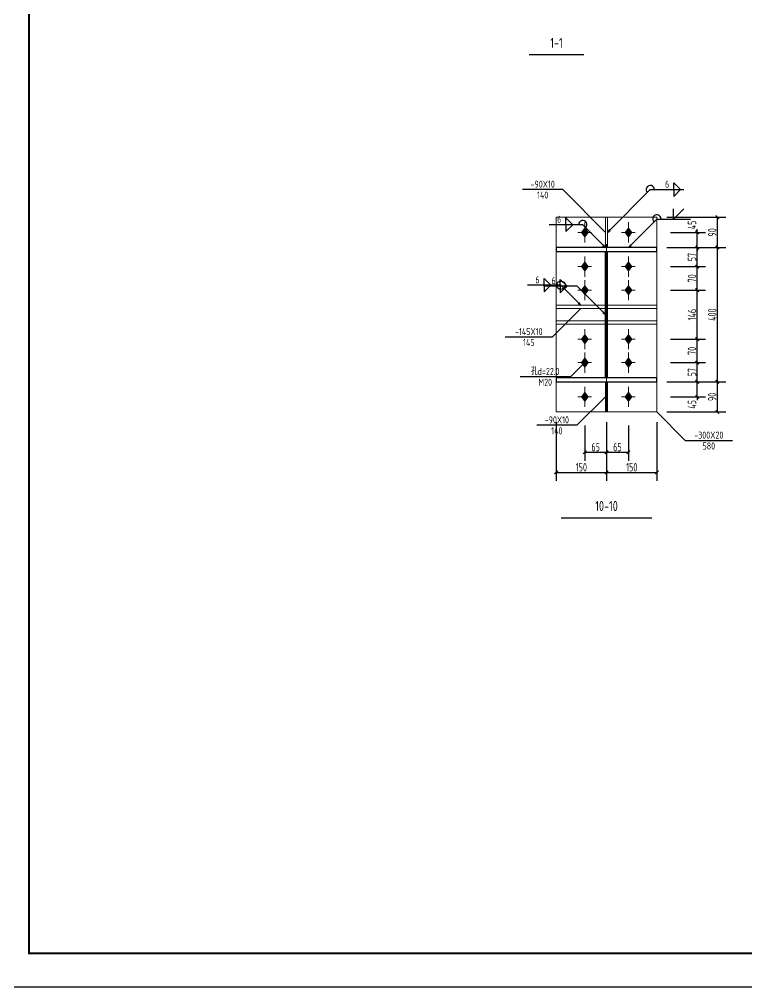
# Model space of a CAD drawing. Extents: x 447413 to 2975780, y -1432727 to 1301644.
# Drawn here: x 2255956 to 2277614, y -1174571 to -1145730 of the extents above; entities that cross this region are included whole.
import ezdxf
from ezdxf.enums import TextEntityAlignment as Align

# ---------------------------------------------------------------- set-up
doc = ezdxf.new("R2010")
doc.units = 0
doc.header["$LTSCALE"] = 1000
doc.header["$MEASUREMENT"] = 0
doc.linetypes.add('线型6', pattern=[8.75, 5, -1.25, 1.25, -1.25])
for name, color, linetype in [('10', 7, 'Continuous'), ('图框', 253, 'Continuous'), ('尺寸标注', 253, 'Continuous'), ('焊缝标注', 253, 'Continuous'), ('螺栓孔标注', 253, 'Continuous'), ('钢板标注', 253, 'Continuous')]:
    doc.layers.add(name, color=color, linetype=linetype)
doc.layers.add('20', color=2, linetype='Continuous', lineweight=18)
doc.styles.add('PkpmHz', font='Pkpmeng', dxfattribs={"width": 0.6, "bigfont": 'hztxt'})
doc.dimstyles.new('Pkpm_1.00', dxfattribs={"dimtxt": 250, "dimasz": 100, "dimexe": 250, "dimexo": 0.0625, "dimgap": 30, "dimtad": 1, "dimdec": 0, "dimrnd": 5, "dimzin": 0, "dimdsep": 46, "dimtxsty": 'PkpmHz', "dimblk1": 'ARCHTICK', "dimblk2": 'ARCHTICK', "dimsah": 1, "dimcen": 0.09, "dimadec": 0, "dimazin": 0, "dimtfac": 1, "dimtdec": 0, "dimtmove": 2, "dimatfit": 1, "dimfxl": 0, "dimtolj": 1, "dimtzin": 0, "dimarcsym": 0})

# ---------------------------------------------------------------- blocks, each defined once
blk = doc.blocks.new('A$C6B0021A6')
at = {"layer": '图框', "color": 2, "const_width": 40, "elevation": -84000}
blk.add_lwpolyline([(20, 84120), (118920, 84120), (118920, 20), (20, 20)], close=True, dxfattribs=at)
at = {"layer": '图框', "color": 153, "const_width": 58, "elevation": -84000}
blk.add_lwpolyline([(111420, 1020), (2520, 1020), (2520, 83120), (111420, 83120)], close=True, dxfattribs=at)
blk = doc.blocks.new('_ArchTick')
at = {"color": 0, "linetype": 'ByBlock', "const_width": 0.4}
blk.add_lwpolyline([(-0.5, -0.5), (0.5, 0.5)], dxfattribs=at)
blk = doc.blocks.new('*D418')
at = {"layer": 'Defpoints', "color": 0, "linetype": 'Continuous', "transparency": 16777216}
for p in [(2274942, -1152075), (2276142, -1152075), (2274942, -1152525)]:
    blk.add_point(p, dxfattribs=at)
at = {"layer": '尺寸标注', "color": 0, "linetype": 'Continuous', "lineweight": -2, "transparency": 16777216}
for p, q in [((2275342, -1152075), (2276392, -1152075)), ((2276142, -1152075), (2276142, -1151975)), ((2276142, -1152525), (2276142, -1152075)), ((2275342, -1152525), (2276392, -1152525)), ((2276142, -1152525), (2276142, -1152625))]:
    blk.add_line(p, q, dxfattribs=at)
at = {"layer": '尺寸标注', "color": 0, "linetype": 'Continuous', "lineweight": -2, "transparency": 16777216, "xscale": 100, "yscale": 100, "zscale": 100}
for p, rotation in [((2276142, -1152075), 270), ((2276142, -1152525), 90)]:
    blk.add_blockref('_ArchTick', p, dxfattribs=dict(at, rotation=rotation))
at = {"layer": '尺寸标注', "color": 0, "linetype": 'Continuous', "transparency": 16777216, "insert": (2275987, -1151851), "char_height": 250, "attachment_point": 5, "rotation": 90, "style": 'PkpmHz'}
blk.add_mtext('\\A1;45', dxfattribs=at)
blk = doc.blocks.new('*D419')
at = {"layer": 'Defpoints', "color": 0, "linetype": 'Continuous', "transparency": 16777216}
for p in [(2274942, -1152525), (2276142, -1152525), (2274942, -1153095)]:
    blk.add_point(p, dxfattribs=at)
at = {"layer": '尺寸标注', "color": 0, "linetype": 'Continuous', "lineweight": -2, "transparency": 16777216}
for p, q in [((2275342, -1152525), (2276392, -1152525)), ((2276142, -1153095), (2276142, -1152525)), ((2275342, -1153095), (2276392, -1153095))]:
    blk.add_line(p, q, dxfattribs=at)
at = {"layer": '尺寸标注', "color": 0, "linetype": 'Continuous', "lineweight": -2, "transparency": 16777216, "xscale": 100, "yscale": 100, "zscale": 100}
for p, rotation in [((2276142, -1152525), 90), ((2276142, -1153095), 270)]:
    blk.add_blockref('_ArchTick', p, dxfattribs=dict(at, rotation=rotation))
at = {"layer": '尺寸标注', "color": 0, "linetype": 'Continuous', "transparency": 16777216, "insert": (2275987, -1152810), "char_height": 250, "attachment_point": 5, "rotation": 90, "style": 'PkpmHz'}
blk.add_mtext('\\A1;57', dxfattribs=at)
blk = doc.blocks.new('*D420')
at = {"layer": 'Defpoints', "color": 0, "linetype": 'Continuous', "transparency": 16777216}
for p in [(2274942, -1153095), (2276142, -1153095), (2274942, -1153795)]:
    blk.add_point(p, dxfattribs=at)
at = {"layer": '尺寸标注', "color": 0, "linetype": 'Continuous', "lineweight": -2, "transparency": 16777216}
for p, q in [((2275342, -1153095), (2276392, -1153095)), ((2276142, -1153795), (2276142, -1153095)), ((2275342, -1153795), (2276392, -1153795))]:
    blk.add_line(p, q, dxfattribs=at)
at = {"layer": '尺寸标注', "color": 0, "linetype": 'Continuous', "lineweight": -2, "transparency": 16777216, "xscale": 100, "yscale": 100, "zscale": 100}
for p, rotation in [((2276142, -1153095), 90), ((2276142, -1153795), 270)]:
    blk.add_blockref('_ArchTick', p, dxfattribs=dict(at, rotation=rotation))
at = {"layer": '尺寸标注', "color": 0, "linetype": 'Continuous', "transparency": 16777216, "insert": (2275987, -1153445), "char_height": 250, "attachment_point": 5, "rotation": 90, "style": 'PkpmHz'}
blk.add_mtext('\\A1;70', dxfattribs=at)
blk = doc.blocks.new('*D421')
at = {"layer": 'Defpoints', "color": 0, "linetype": 'Continuous', "transparency": 16777216}
for p in [(2274942, -1156525), (2276142, -1156525), (2274942, -1156975)]:
    blk.add_point(p, dxfattribs=at)
at = {"layer": '尺寸标注', "color": 0, "linetype": 'Continuous', "lineweight": -2, "transparency": 16777216}
for p, q in [((2276142, -1156525), (2276142, -1156425)), ((2275342, -1156525), (2276392, -1156525)), ((2276142, -1156975), (2276142, -1156525)), ((2275342, -1156975), (2276392, -1156975)), ((2276142, -1156975), (2276142, -1157075))]:
    blk.add_line(p, q, dxfattribs=at)
at = {"layer": '尺寸标注', "color": 0, "linetype": 'Continuous', "lineweight": -2, "transparency": 16777216, "xscale": 100, "yscale": 100, "zscale": 100}
for p, rotation in [((2276142, -1156525), 270), ((2276142, -1156975), 90)]:
    blk.add_blockref('_ArchTick', p, dxfattribs=dict(at, rotation=rotation))
at = {"layer": '尺寸标注', "color": 0, "linetype": 'Continuous', "transparency": 16777216, "insert": (2275987, -1157199), "char_height": 250, "attachment_point": 5, "rotation": 90, "style": 'PkpmHz'}
blk.add_mtext('\\A1;45', dxfattribs=at)
blk = doc.blocks.new('*D422')
at = {"layer": 'Defpoints', "color": 0, "linetype": 'Continuous', "transparency": 16777216}
for p in [(2274942, -1155955), (2276142, -1155955), (2274942, -1156525)]:
    blk.add_point(p, dxfattribs=at)
at = {"layer": '尺寸标注', "color": 0, "linetype": 'Continuous', "lineweight": -2, "transparency": 16777216}
for p, q in [((2275342, -1155955), (2276392, -1155955)), ((2276142, -1156525), (2276142, -1155955)), ((2275342, -1156525), (2276392, -1156525))]:
    blk.add_line(p, q, dxfattribs=at)
at = {"layer": '尺寸标注', "color": 0, "linetype": 'Continuous', "lineweight": -2, "transparency": 16777216, "xscale": 100, "yscale": 100, "zscale": 100}
for p, rotation in [((2276142, -1155955), 90), ((2276142, -1156525), 270)]:
    blk.add_blockref('_ArchTick', p, dxfattribs=dict(at, rotation=rotation))
at = {"layer": '尺寸标注', "color": 0, "linetype": 'Continuous', "transparency": 16777216, "insert": (2275987, -1156240), "char_height": 250, "attachment_point": 5, "rotation": 90, "style": 'PkpmHz'}
blk.add_mtext('\\A1;57', dxfattribs=at)
blk = doc.blocks.new('*D423')
at = {"layer": 'Defpoints', "color": 0, "linetype": 'Continuous', "transparency": 16777216}
for p in [(2274942, -1155255), (2276142, -1155255), (2274942, -1155955)]:
    blk.add_point(p, dxfattribs=at)
at = {"layer": '尺寸标注', "color": 0, "linetype": 'Continuous', "lineweight": -2, "transparency": 16777216}
for p, q in [((2275342, -1155255), (2276392, -1155255)), ((2276142, -1155955), (2276142, -1155255)), ((2275342, -1155955), (2276392, -1155955))]:
    blk.add_line(p, q, dxfattribs=at)
at = {"layer": '尺寸标注', "color": 0, "linetype": 'Continuous', "lineweight": -2, "transparency": 16777216, "xscale": 100, "yscale": 100, "zscale": 100}
for p, rotation in [((2276142, -1155255), 90), ((2276142, -1155955), 270)]:
    blk.add_blockref('_ArchTick', p, dxfattribs=dict(at, rotation=rotation))
at = {"layer": '尺寸标注', "color": 0, "linetype": 'Continuous', "transparency": 16777216, "insert": (2275987, -1155605), "char_height": 250, "attachment_point": 5, "rotation": 90, "style": 'PkpmHz'}
blk.add_mtext('\\A1;70', dxfattribs=at)
blk = doc.blocks.new('*D424')
at = {"layer": 'Defpoints', "color": 0, "linetype": 'Continuous', "transparency": 16777216}
for p in [(2274942, -1153795), (2276142, -1153795), (2274942, -1155255)]:
    blk.add_point(p, dxfattribs=at)
at = {"layer": '尺寸标注', "color": 0, "linetype": 'Continuous', "lineweight": -2, "transparency": 16777216}
for p, q in [((2275342, -1153795), (2276392, -1153795)), ((2276142, -1155255), (2276142, -1153795)), ((2275342, -1155255), (2276392, -1155255))]:
    blk.add_line(p, q, dxfattribs=at)
at = {"layer": '尺寸标注', "color": 0, "linetype": 'Continuous', "lineweight": -2, "transparency": 16777216, "xscale": 100, "yscale": 100, "zscale": 100}
for p, rotation in [((2276142, -1153795), 90), ((2276142, -1155255), 270)]:
    blk.add_blockref('_ArchTick', p, dxfattribs=dict(at, rotation=rotation))
at = {"layer": '尺寸标注', "color": 0, "linetype": 'Continuous', "transparency": 16777216, "insert": (2275987, -1154525), "char_height": 250, "attachment_point": 5, "rotation": 90, "style": 'PkpmHz'}
blk.add_mtext('\\A1;146', dxfattribs=at)
blk = doc.blocks.new('*D425')
at = {"layer": 'Defpoints', "color": 0, "linetype": 'Continuous', "transparency": 16777216}
for p in [(2272792, -1157425), (2273442, -1157425), (2273442, -1158625)]:
    blk.add_point(p, dxfattribs=at)
at = {"layer": '尺寸标注', "color": 0, "linetype": 'Continuous', "lineweight": -2, "transparency": 16777216}
for p, q in [((2272792, -1157825), (2272792, -1158875)), ((2273442, -1157825), (2273442, -1158875)), ((2272792, -1158625), (2273442, -1158625))]:
    blk.add_line(p, q, dxfattribs=at)
at = {"layer": '尺寸标注', "color": 0, "linetype": 'Continuous', "lineweight": -2, "transparency": 16777216, "xscale": 100, "yscale": 100, "zscale": 100, "rotation": 180}
blk.add_blockref('_ArchTick', (2272792, -1158625), dxfattribs=at)
at = {"layer": '尺寸标注', "color": 0, "linetype": 'Continuous', "lineweight": -2, "transparency": 16777216, "xscale": 100, "yscale": 100, "zscale": 100}
blk.add_blockref('_ArchTick', (2273442, -1158625), dxfattribs=at)
at = {"layer": '尺寸标注', "color": 0, "linetype": 'Continuous', "transparency": 16777216, "insert": (2273117, -1158470), "char_height": 250, "attachment_point": 5, "style": 'PkpmHz'}
blk.add_mtext('\\A1;65', dxfattribs=at)
blk = doc.blocks.new('*D426')
at = {"layer": 'Defpoints', "color": 0, "linetype": 'Continuous', "transparency": 16777216}
for p in [(2273442, -1157425), (2274092, -1157425), (2274092, -1158625)]:
    blk.add_point(p, dxfattribs=at)
at = {"layer": '尺寸标注', "color": 0, "linetype": 'Continuous', "lineweight": -2, "transparency": 16777216}
for p, q in [((2273442, -1157825), (2273442, -1158875)), ((2274092, -1157825), (2274092, -1158875)), ((2273442, -1158625), (2274092, -1158625))]:
    blk.add_line(p, q, dxfattribs=at)
at = {"layer": '尺寸标注', "color": 0, "linetype": 'Continuous', "lineweight": -2, "transparency": 16777216, "xscale": 100, "yscale": 100, "zscale": 100, "rotation": 180}
blk.add_blockref('_ArchTick', (2273442, -1158625), dxfattribs=at)
at = {"layer": '尺寸标注', "color": 0, "linetype": 'Continuous', "lineweight": -2, "transparency": 16777216, "xscale": 100, "yscale": 100, "zscale": 100}
blk.add_blockref('_ArchTick', (2274092, -1158625), dxfattribs=at)
at = {"layer": '尺寸标注', "color": 0, "linetype": 'Continuous', "transparency": 16777216, "insert": (2273767, -1158470), "char_height": 250, "attachment_point": 5, "style": 'PkpmHz'}
blk.add_mtext('\\A1;65', dxfattribs=at)
blk = doc.blocks.new('*D427')
at = {"layer": 'Defpoints', "color": 0, "linetype": 'Continuous', "transparency": 16777216}
for p in [(2271942, -1157425), (2273442, -1157425), (2273442, -1159225)]:
    blk.add_point(p, dxfattribs=at)
at = {"layer": '尺寸标注', "color": 0, "linetype": 'Continuous', "lineweight": -2, "transparency": 16777216}
for p, q in [((2271942, -1157725), (2271942, -1159475)), ((2273442, -1157725), (2273442, -1159475)), ((2271942, -1159225), (2273442, -1159225))]:
    blk.add_line(p, q, dxfattribs=at)
at = {"layer": '尺寸标注', "color": 0, "linetype": 'Continuous', "lineweight": -2, "transparency": 16777216, "xscale": 100, "yscale": 100, "zscale": 100, "rotation": 180}
blk.add_blockref('_ArchTick', (2271942, -1159225), dxfattribs=at)
at = {"layer": '尺寸标注', "color": 0, "linetype": 'Continuous', "lineweight": -2, "transparency": 16777216, "xscale": 100, "yscale": 100, "zscale": 100}
blk.add_blockref('_ArchTick', (2273442, -1159225), dxfattribs=at)
at = {"layer": '尺寸标注', "color": 0, "linetype": 'Continuous', "transparency": 16777216, "insert": (2272692, -1159070), "char_height": 250, "attachment_point": 5, "style": 'PkpmHz'}
blk.add_mtext('\\A1;150', dxfattribs=at)
blk = doc.blocks.new('*D428')
at = {"layer": 'Defpoints', "color": 0, "linetype": 'Continuous', "transparency": 16777216}
for p in [(2273442, -1157425), (2274942, -1157425), (2274942, -1159225)]:
    blk.add_point(p, dxfattribs=at)
at = {"layer": '尺寸标注', "color": 0, "linetype": 'Continuous', "lineweight": -2, "transparency": 16777216}
for p, q in [((2273442, -1157725), (2273442, -1159475)), ((2274942, -1157725), (2274942, -1159475)), ((2273442, -1159225), (2274942, -1159225))]:
    blk.add_line(p, q, dxfattribs=at)
at = {"layer": '尺寸标注', "color": 0, "linetype": 'Continuous', "lineweight": -2, "transparency": 16777216, "xscale": 100, "yscale": 100, "zscale": 100, "rotation": 180}
blk.add_blockref('_ArchTick', (2273442, -1159225), dxfattribs=at)
at = {"layer": '尺寸标注', "color": 0, "linetype": 'Continuous', "lineweight": -2, "transparency": 16777216, "xscale": 100, "yscale": 100, "zscale": 100}
blk.add_blockref('_ArchTick', (2274942, -1159225), dxfattribs=at)
at = {"layer": '尺寸标注', "color": 0, "linetype": 'Continuous', "transparency": 16777216, "insert": (2274192, -1159070), "char_height": 250, "attachment_point": 5, "style": 'PkpmHz'}
blk.add_mtext('\\A1;150', dxfattribs=at)
blk = doc.blocks.new('*D429')
at = {"layer": 'Defpoints', "color": 0, "linetype": 'Continuous', "transparency": 16777216}
for p in [(2274942, -1156525), (2276742, -1156525), (2274942, -1157425)]:
    blk.add_point(p, dxfattribs=at)
at = {"layer": '尺寸标注', "color": 0, "linetype": 'Continuous', "lineweight": -2, "transparency": 16777216}
for p, q in [((2275242, -1156525), (2276992, -1156525)), ((2276742, -1157425), (2276742, -1156525)), ((2275242, -1157425), (2276992, -1157425))]:
    blk.add_line(p, q, dxfattribs=at)
at = {"layer": '尺寸标注', "color": 0, "linetype": 'Continuous', "lineweight": -2, "transparency": 16777216, "xscale": 100, "yscale": 100, "zscale": 100}
for p, rotation in [((2276742, -1156525), 90), ((2276742, -1157425), 270)]:
    blk.add_blockref('_ArchTick', p, dxfattribs=dict(at, rotation=rotation))
at = {"layer": '尺寸标注', "color": 0, "linetype": 'Continuous', "transparency": 16777216, "insert": (2276587, -1156975), "char_height": 250, "attachment_point": 5, "rotation": 90, "style": 'PkpmHz'}
blk.add_mtext('\\A1;90', dxfattribs=at)
blk = doc.blocks.new('*D430')
at = {"layer": 'Defpoints', "color": 0, "linetype": 'Continuous', "transparency": 16777216}
for p in [(2274942, -1152525), (2276742, -1152525), (2274942, -1156525)]:
    blk.add_point(p, dxfattribs=at)
at = {"layer": '尺寸标注', "color": 0, "linetype": 'Continuous', "lineweight": -2, "transparency": 16777216}
for p, q in [((2275242, -1152525), (2276992, -1152525)), ((2276742, -1156525), (2276742, -1152525)), ((2275242, -1156525), (2276992, -1156525))]:
    blk.add_line(p, q, dxfattribs=at)
at = {"layer": '尺寸标注', "color": 0, "linetype": 'Continuous', "lineweight": -2, "transparency": 16777216, "xscale": 100, "yscale": 100, "zscale": 100}
for p, rotation in [((2276742, -1152525), 90), ((2276742, -1156525), 270)]:
    blk.add_blockref('_ArchTick', p, dxfattribs=dict(at, rotation=rotation))
at = {"layer": '尺寸标注', "color": 0, "linetype": 'Continuous', "transparency": 16777216, "insert": (2276587, -1154525), "char_height": 250, "attachment_point": 5, "rotation": 90, "style": 'PkpmHz'}
blk.add_mtext('\\A1;400', dxfattribs=at)
blk = doc.blocks.new('*D431')
at = {"layer": 'Defpoints', "color": 0, "linetype": 'Continuous', "transparency": 16777216}
for p in [(2274942, -1151625), (2276742, -1151625), (2274942, -1152525)]:
    blk.add_point(p, dxfattribs=at)
at = {"layer": '尺寸标注', "color": 0, "linetype": 'Continuous', "lineweight": -2, "transparency": 16777216}
for p, q in [((2275242, -1151625), (2276992, -1151625)), ((2276742, -1152525), (2276742, -1151625)), ((2275242, -1152525), (2276992, -1152525))]:
    blk.add_line(p, q, dxfattribs=at)
at = {"layer": '尺寸标注', "color": 0, "linetype": 'Continuous', "lineweight": -2, "transparency": 16777216, "xscale": 100, "yscale": 100, "zscale": 100}
for p, rotation in [((2276742, -1151625), 90), ((2276742, -1152525), 270)]:
    blk.add_blockref('_ArchTick', p, dxfattribs=dict(at, rotation=rotation))
at = {"layer": '尺寸标注', "color": 0, "linetype": 'Continuous', "transparency": 16777216, "insert": (2276587, -1152075), "char_height": 250, "attachment_point": 5, "rotation": 90, "style": 'PkpmHz'}
blk.add_mtext('\\A1;90', dxfattribs=at)

msp = doc.modelspace()

# ---------------------------------------------------------------- hatches: boundary and pattern name
at = {"layer": '10'}
for points in [[(2272791.8, -1151945), (2272691.8, -1152075), (2272791.8, -1152205), (2272891.8, -1152075)], [(2274091.8, -1151945), (2273991.8, -1152075), (2274091.8, -1152205), (2274191.8, -1152075)], [(2272791.8, -1152965), (2272691.8, -1153095), (2272791.8, -1153225), (2272891.8, -1153095)], [(2274091.8, -1152965), (2273991.8, -1153095), (2274091.8, -1153225), (2274191.8, -1153095)], [(2272791.8, -1153665), (2272691.8, -1153795), (2272791.8, -1153925), (2272891.8, -1153795)], [(2274091.8, -1153665), (2273991.8, -1153795), (2274091.8, -1153925), (2274191.8, -1153795)], [(2272791.8, -1155125), (2272691.8, -1155255), (2272791.8, -1155385), (2272891.8, -1155255)], [(2274091.8, -1155125), (2273991.8, -1155255), (2274091.8, -1155385), (2274191.8, -1155255)], [(2272791.8, -1155825), (2272691.8, -1155955), (2272791.8, -1156085), (2272891.8, -1155955)], [(2274091.8, -1155825), (2273991.8, -1155955), (2274091.8, -1156085), (2274191.8, -1155955)], [(2272791.8, -1156845), (2272691.8, -1156975), (2272791.8, -1157105), (2272891.8, -1156975)], [(2274091.8, -1156845), (2273991.8, -1156975), (2274091.8, -1157105), (2274191.8, -1156975)]]:
    msp.add_hatch(color=1, dxfattribs=at).paths.add_polyline_path(points)
at = {"layer": '焊缝标注'}
for points in [[(2273471.8, -1152075), (2273553.2, -1152014.9), (2273531.9, -1151993.7)], [(2273411.8, -1152525), (2273351.8, -1152443.6), (2273330.6, -1152464.8)], [(2274091.8, -1152525), (2274173.2, -1152464.9), (2274151.9, -1152443.7)], [(2272676.8, -1154245), (2272616.8, -1154163.6), (2272595.6, -1154184.8)], [(2273411.8, -1154525), (2273351.8, -1154443.6), (2273330.6, -1154464.8)]]:
    msp.add_hatch(color=256, dxfattribs=at).paths.add_polyline_path(points)

# ---------------------------------------------------------------- linework, layer by layer
at = {"layer": '10'}
for p, q in [((2271141.5, -1146780.1), (2272761.5, -1146780.1)), ((2272091.8, -1160575), (2274791.8, -1160575))]:
    msp.add_line(p, q, dxfattribs=at)
at = {"layer": '10', "color": 9, "lineweight": 18}
for p, q in [((2272791.8, -1151775), (2272791.8, -1152375)), ((2274091.8, -1151775), (2274091.8, -1152375)), ((2272991.8, -1152075), (2272591.8, -1152075)), ((2274291.8, -1152075), (2273891.8, -1152075)), ((2272791.8, -1152795), (2272791.8, -1153395)), ((2274091.8, -1152795), (2274091.8, -1153395)), ((2272991.8, -1153095), (2272591.8, -1153095)), ((2274291.8, -1153095), (2273891.8, -1153095)), ((2272791.8, -1153495), (2272791.8, -1154095)), ((2274091.8, -1153495), (2274091.8, -1154095)), ((2272991.8, -1153795), (2272591.8, -1153795)), ((2274291.8, -1153795), (2273891.8, -1153795)), ((2272791.8, -1154955), (2272791.8, -1155555)), ((2274091.8, -1154955), (2274091.8, -1155555)), ((2272991.8, -1155255), (2272591.8, -1155255)), ((2274291.8, -1155255), (2273891.8, -1155255)), ((2272791.8, -1155655), (2272791.8, -1156255)), ((2274091.8, -1155655), (2274091.8, -1156255)), ((2272991.8, -1155955), (2272591.8, -1155955)), ((2274291.8, -1155955), (2273891.8, -1155955)), ((2272791.8, -1156675), (2272791.8, -1157275)), ((2274091.8, -1156675), (2274091.8, -1157275)), ((2272991.8, -1156975), (2272591.8, -1156975)), ((2274291.8, -1156975), (2273891.8, -1156975))]:
    msp.add_line(p, q, dxfattribs=at)
at = {"layer": '10', "linetype": '线型6', "lineweight": 18}
msp.add_line((2273441.8, -1157430), (2273441.8, -1151620), dxfattribs=at)
at = {"layer": '10', "color": 3}
for p, q in [((2274941.8, -1152525), (2271941.8, -1152525)), ((2271941.8, -1152525), (2271941.8, -1152645)), ((2271941.8, -1152645), (2274941.8, -1152645)), ((2273411.8, -1156405), (2273411.8, -1152645)), ((2273471.8, -1156405), (2273471.8, -1152645)), ((2274941.8, -1152645), (2274941.8, -1152525)), ((2274941.8, -1156405), (2271941.8, -1156405)), ((2271941.8, -1156405), (2271941.8, -1156525)), ((2274941.8, -1156525), (2274941.8, -1156405)), ((2271941.8, -1156525), (2274941.8, -1156525))]:
    msp.add_line(p, q, dxfattribs=at)
at = {"layer": '10', "color": 1, "linetype": 'Continuous'}
for points in [[(2272791.8, -1151945), (2272691.8, -1152075), (2272791.8, -1152205), (2272891.8, -1152075)], [(2274091.8, -1151945), (2273991.8, -1152075), (2274091.8, -1152205), (2274191.8, -1152075)], [(2272791.8, -1152965), (2272691.8, -1153095), (2272791.8, -1153225), (2272891.8, -1153095)], [(2274091.8, -1152965), (2273991.8, -1153095), (2274091.8, -1153225), (2274191.8, -1153095)], [(2272791.8, -1153665), (2272691.8, -1153795), (2272791.8, -1153925), (2272891.8, -1153795)], [(2274091.8, -1153665), (2273991.8, -1153795), (2274091.8, -1153925), (2274191.8, -1153795)], [(2272791.8, -1155125), (2272691.8, -1155255), (2272791.8, -1155385), (2272891.8, -1155255)], [(2274091.8, -1155125), (2273991.8, -1155255), (2274091.8, -1155385), (2274191.8, -1155255)], [(2272791.8, -1155825), (2272691.8, -1155955), (2272791.8, -1156085), (2272891.8, -1155955)], [(2274091.8, -1155825), (2273991.8, -1155955), (2274091.8, -1156085), (2274191.8, -1155955)], [(2272791.8, -1156845), (2272691.8, -1156975), (2272791.8, -1157105), (2272891.8, -1156975)], [(2274091.8, -1156845), (2273991.8, -1156975), (2274091.8, -1157105), (2274191.8, -1156975)]]:
    msp.add_lwpolyline(points, close=True, dxfattribs=at)
at = {"layer": '20'}
for p, q in [((2274941.8, -1151625), (2271941.8, -1151625)), ((2271941.8, -1151625), (2271941.8, -1157425)), ((2273471.8, -1151625), (2273411.8, -1151625)), ((2273411.8, -1151625), (2273411.8, -1152525)), ((2273471.8, -1152525), (2273471.8, -1151625)), ((2274941.8, -1157425), (2274941.8, -1151625)), ((2273411.8, -1152525), (2273471.8, -1152525)), ((2273411.8, -1154245), (2271941.8, -1154245)), ((2271941.8, -1154245), (2271941.8, -1154345)), ((2271941.8, -1154345), (2273411.8, -1154345)), ((2273411.8, -1154345), (2273411.8, -1154245)), ((2273471.8, -1154245), (2274941.8, -1154245)), ((2273471.8, -1154345), (2273471.8, -1154245)), ((2274941.8, -1154345), (2273471.8, -1154345)), ((2274941.8, -1154245), (2274941.8, -1154345)), ((2271941.8, -1154805), (2271941.8, -1154705)), ((2271941.8, -1154705), (2273411.8, -1154705)), ((2273411.8, -1154705), (2273411.8, -1154805)), ((2274941.8, -1154705), (2273471.8, -1154705)), ((2273471.8, -1154705), (2273471.8, -1154805)), ((2274941.8, -1154805), (2274941.8, -1154705)), ((2273411.8, -1154805), (2271941.8, -1154805)), ((2273471.8, -1154805), (2274941.8, -1154805)), ((2273411.8, -1156525), (2273471.8, -1156525)), ((2273411.8, -1157425), (2273411.8, -1156525)), ((2273471.8, -1156525), (2273471.8, -1157425)), ((2271941.8, -1157425), (2274941.8, -1157425)), ((2273471.8, -1157425), (2273411.8, -1157425))]:
    msp.add_line(p, q, dxfattribs=at)
at = {"layer": '焊缝标注'}
for p, q in [((2275445.1, -1150602.7), (2275645.1, -1150802.7)), ((2275445.1, -1150802.7), (2275445.1, -1150602.7)), ((2273471.8, -1152075), (2274745.1, -1150802.7)), ((2274745.1, -1150802.7), (2275745.1, -1150802.7)), ((2275445.1, -1151002.7), (2275645.1, -1150802.7)), ((2275445.1, -1150802.7), (2275445.1, -1151002.7)), ((2275440.7, -1151676.8), (2275440.7, -1151376.8)), ((2275440.7, -1151676.8), (2275740.7, -1151376.8)), ((2272733.8, -1151845.3), (2271733.8, -1151845.3)), ((2272433.8, -1151845.3), (2272233.8, -1151645.3)), ((2272233.8, -1151845.3), (2272233.8, -1151645.3)), ((2272433.8, -1151845.3), (2272233.8, -1152045.3)), ((2272233.8, -1151845.3), (2272233.8, -1152045.3)), ((2273411.8, -1152525), (2272733.8, -1151845.3)), ((2274091.8, -1152525), (2274940.7, -1151676.8)), ((2274940.7, -1151676.8), (2275940.7, -1151676.8)), ((2271783.6, -1153650.3), (2271583.6, -1153450.3)), ((2271583.6, -1153650.3), (2271583.6, -1153450.3)), ((2272264.3, -1153675.4), (2272064.3, -1153475.4)), ((2272064.3, -1153675.4), (2272064.3, -1153475.4)), ((2272083.6, -1153650.3), (2271083.6, -1153650.3)), ((2272564.3, -1153675.4), (2271564.3, -1153675.4)), ((2271783.6, -1153650.3), (2271583.6, -1153850.3)), ((2271583.6, -1153650.3), (2271583.6, -1153850.3)), ((2272264.3, -1153675.4), (2272064.3, -1153875.4)), ((2272064.3, -1153675.4), (2272064.3, -1153875.4)), ((2272676.8, -1154245), (2272083.6, -1153650.3)), ((2273411.8, -1154525), (2272564.3, -1153675.4))]:
    msp.add_line(p, q, dxfattribs=at)
at = {"layer": '焊缝标注', "linetype": 'Continuous'}
for points in [[(2273471.8, -1152075), (2273553.2, -1152014.9), (2273531.9, -1151993.7)], [(2273411.8, -1152525), (2273351.8, -1152443.6), (2273330.6, -1152464.8)], [(2274091.8, -1152525), (2274173.2, -1152464.9), (2274151.9, -1152443.7)], [(2272676.8, -1154245), (2272616.8, -1154163.6), (2272595.6, -1154184.8)], [(2273411.8, -1154525), (2273351.8, -1154443.6), (2273330.6, -1154464.8)]]:
    msp.add_lwpolyline(points, close=True, dxfattribs=at)
at = {"layer": '焊缝标注'}
msp.add_circle((2272083.6, -1153650.3), 125, dxfattribs=at)
for centre, start, end in [((2274745.1, -1150802.7), 0, 224.97719), ((2274940.7, -1151676.8), 0, 224.97719), ((2272733.8, -1151845.3), 314.93158, 180)]:
    msp.add_arc(centre, 125, start, end, dxfattribs=at)
at = {"layer": '螺栓孔标注'}
for p, q in [((2272791.8, -1155955), (2272366.7, -1156378.4)), ((2272366.7, -1156378.4), (2270866.7, -1156378.4))]:
    msp.add_line(p, q, dxfattribs=at)
at = {"layer": '螺栓孔标注', "const_width": 0.1}
msp.add_lwpolyline([(2272791.9, -1155955, 1), (2272791.8, -1155955, 1)], format="xyb", close=True, dxfattribs=at)
at = {"layer": '钢板标注'}
for p, q in [((2272140.5, -1150800.7), (2270940.5, -1150800.7)), ((2273411.8, -1152075), (2272140.5, -1150800.7)), ((2272676.8, -1154345), (2271826.6, -1155191.8)), ((2271826.6, -1155191.8), (2270426.6, -1155191.8)), ((2273411.8, -1156975), (2272561.6, -1157821.8)), ((2274941.8, -1157425), (2275788, -1158275.9)), ((2272561.6, -1157821.8), (2271361.6, -1157821.8)), ((2275788, -1158275.9), (2277188, -1158275.9))]:
    msp.add_line(p, q, dxfattribs=at)
at = {"layer": '钢板标注', "const_width": 0.1}
for points in [[(2273411.9, -1152075, 1), (2273411.8, -1152075, 1)], [(2272676.9, -1154345, 1), (2272676.8, -1154345, 1)], [(2273411.9, -1156975, 1), (2273411.8, -1156975, 1)], [(2274941.9, -1157425, 1), (2274941.8, -1157425, 1)]]:
    msp.add_lwpolyline(points, format="xyb", close=True, dxfattribs=at)

# ---------------------------------------------------------------- block references
msp.add_blockref('A$C6B0021A6', (2253722, -1174571.1))

# ---------------------------------------------------------------- texts
at = {"layer": '10', "style": 'PkpmHz', "width": 0.77}
for s, p in [('1-1', (2271951.5, -1146430.1)), ('10-10', (2273441.8, -1160225))]:
    msp.add_text(s, height=300, dxfattribs=at).set_placement(p, align=Align.MIDDLE_CENTER)
at = {"layer": '焊缝标注', "style": 'PkpmHz', "width": 0.71}
for p in [(2275245.1, -1150746.1), (2272033.8, -1151788.7), (2271383.6, -1153593.7), (2271864.3, -1153618.8)]:
    msp.add_text('6', height=210, dxfattribs=at).set_placement(p, align=Align.CENTER)
at = {"layer": '螺栓孔标注', "style": 'PkpmHz', "width": 0.71}
msp.add_text('孔d=22.0', height=210, dxfattribs=at).set_placement((2271616.7, -1156321.8), align=Align.CENTER)
msp.add_text('M20', height=210, dxfattribs=at).set_placement((2271616.7, -1156435), align=Align.TOP_CENTER)
at = {"layer": '钢板标注', "style": 'PkpmHz', "width": 0.71}
for s, p in [('-90X10', (2271540.5, -1150744.1)), ('-145X10', (2271126.6, -1155135.2)), ('-90X10', (2271961.6, -1157765.2)), ('-300X20', (2276488, -1158219.3))]:
    msp.add_text(s, height=210, dxfattribs=at).set_placement(p, align=Align.CENTER)
for s, p in [('140', (2271540.5, -1150857.3)), ('145', (2271126.6, -1155248.4)), ('140', (2271961.6, -1157878.4)), ('580', (2276488, -1158332.5))]:
    msp.add_text(s, height=210, dxfattribs=at).set_placement(p, align=Align.TOP_CENTER)

# ---------------------------------------------------------------- dimensions: what is measured, and where the dimension line sits
at = {"layer": '尺寸标注', "linetype": 'Continuous'}
for base, p1, p2, text, override, picture, middle in [((2276741.8, -1151625), (2274941.8, -1152525), (2274941.8, -1151625), '90', {"dimexo": 300, "dimtih": 0, "dimtoh": 0}, '*D431', (2276586.8, -1152075)), ((2276141.8, -1152525), (2274941.8, -1153095), (2274941.8, -1152525), '57', {"dimexo": 400, "dimtih": 0, "dimtoh": 0}, '*D419', (2275986.8, -1152810)), ((2276741.8, -1152525), (2274941.8, -1156525), (2274941.8, -1152525), '400', {"dimexo": 300, "dimtih": 0, "dimtoh": 0}, '*D430', (2276586.8, -1154525)), ((2276141.8, -1153095), (2274941.8, -1153795), (2274941.8, -1153095), '70', {"dimexo": 400, "dimtih": 0, "dimtoh": 0}, '*D420', (2275986.8, -1153445)), ((2276141.8, -1153795), (2274941.8, -1155255), (2274941.8, -1153795), '146', {"dimexo": 400, "dimtih": 0, "dimtoh": 0}, '*D424', (2275986.8, -1154525)), ((2276141.8, -1155255), (2274941.8, -1155955), (2274941.8, -1155255), '70', {"dimexo": 400, "dimtih": 0, "dimtoh": 0}, '*D423', (2275986.8, -1155605)), ((2276141.8, -1155955), (2274941.8, -1156525), (2274941.8, -1155955), '57', {"dimexo": 400, "dimtih": 0, "dimtoh": 0}, '*D422', (2275986.8, -1156240)), ((2276741.8, -1156525), (2274941.8, -1157425), (2274941.8, -1156525), '90', {"dimexo": 300, "dimtih": 0, "dimtoh": 0}, '*D429', (2276586.8, -1156975))]:
    dim = msp.add_linear_dim(base=base, p1=p1, p2=p2, angle=90, text=text, dimstyle='Pkpm_1.00', override=override, dxfattribs=at)
    dim.commit()
    dim.dimension.update_dxf_attribs({"geometry": picture, "text_midpoint": middle})
for base, p1, p2, picture, middle in [((2276141.8, -1152075), (2274941.8, -1152525), (2274941.8, -1152075), '*D418', (2275986.6, -1151851.4)), ((2276141.8, -1156525), (2274941.8, -1156975), (2274941.8, -1156525), '*D421', (2275986.6, -1157198.6))]:
    dim = msp.add_linear_dim(base=base, p1=p1, p2=p2, angle=90, text='45', dimstyle='Pkpm_1.00', override={"dimexo": 400, "dimtih": 0, "dimtoh": 0}, dxfattribs=at)
    dim.commit()
    dim.dimension.update_dxf_attribs({"geometry": picture, "text_midpoint": middle, "dimtype": 128})
for base, p1, p2, text, override, picture, middle in [((2273441.8, -1159225), (2271941.8, -1157425), (2273441.8, -1157425), '150', {"dimexo": 300, "dimtih": 0, "dimtoh": 0}, '*D427', (2272691.8, -1159070)), ((2273441.8, -1158625), (2272791.8, -1157425), (2273441.8, -1157425), '65', {"dimexo": 400, "dimtih": 0, "dimtoh": 0}, '*D425', (2273116.8, -1158470)), ((2274091.8, -1158625), (2273441.8, -1157425), (2274091.8, -1157425), '65', {"dimexo": 400, "dimtih": 0, "dimtoh": 0}, '*D426', (2273766.8, -1158470)), ((2274941.8, -1159225), (2273441.8, -1157425), (2274941.8, -1157425), '150', {"dimexo": 300, "dimtih": 0, "dimtoh": 0}, '*D428', (2274191.8, -1159070))]:
    dim = msp.add_linear_dim(base=base, p1=p1, p2=p2, text=text, dimstyle='Pkpm_1.00', override=override, dxfattribs=at)
    dim.commit()
    dim.dimension.update_dxf_attribs({"geometry": picture, "text_midpoint": middle})

doc.saveas('drawing.dxf')
